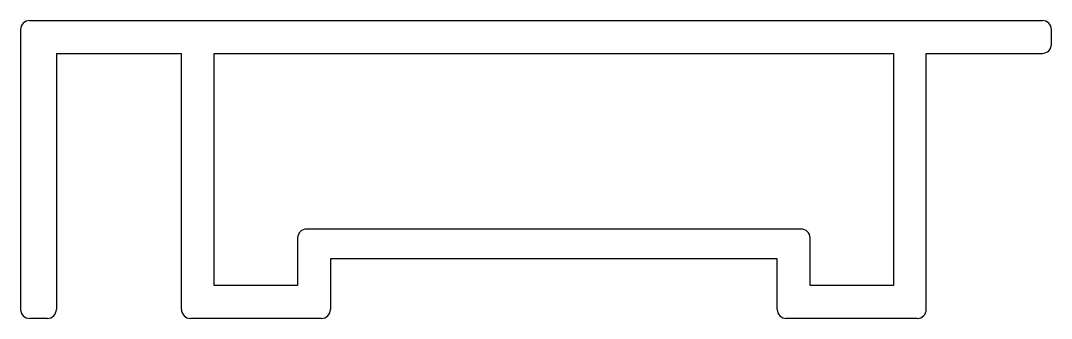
# Model space of a CAD drawing. Extents: x 3144.2 to 3178.8, y 1603.8 to 1613.8.
import ezdxf

# ---------------------------------------------------------------- set-up
doc = ezdxf.new("R2010")
doc.units = 0
doc.layers.get('0').update_dxf_attribs({"linetype": 'CONTINUOUS'})

msp = doc.modelspace()

# ---------------------------------------------------------------- linework, layer by layer
for p, q in [((3144.478, 1613.784), (3178.478, 1613.784)), ((3144.178, 1613.484), (3144.178, 1604.084)), ((3178.778, 1612.984), (3178.778, 1613.484)), ((3145.378, 1612.684), (3145.378, 1604.084)), ((3145.378, 1612.684), (3149.578, 1612.684)), ((3149.578, 1604.084), (3149.578, 1612.684)), ((3150.678, 1604.884), (3150.678, 1612.684)), ((3150.678, 1612.684), (3173.478, 1612.684)), ((3173.478, 1612.684), (3173.478, 1604.884)), ((3174.578, 1604.084), (3174.578, 1612.684)), ((3174.578, 1612.684), (3178.478, 1612.684)), ((3153.478, 1606.484), (3153.478, 1604.884)), ((3170.378, 1606.784), (3153.778, 1606.784)), ((3170.678, 1604.884), (3170.678, 1606.484)), ((3154.578, 1605.784), (3154.578, 1604.084)), ((3169.578, 1605.784), (3154.578, 1605.784)), ((3169.578, 1604.084), (3169.578, 1605.784)), ((3153.478, 1604.884), (3150.678, 1604.884)), ((3173.478, 1604.884), (3170.678, 1604.884)), ((3145.078, 1603.784), (3144.478, 1603.784)), ((3154.278, 1603.784), (3149.878, 1603.784)), ((3174.278, 1603.784), (3169.878, 1603.784))]:
    msp.add_line(p, q)
for centre, start, end in [((3144.478, 1613.484), 90, 180), ((3178.478, 1613.484), 0, 90), ((3178.478, 1612.984), 270, 0), ((3153.778, 1606.484), 90, 180), ((3170.378, 1606.484), 0, 90), ((3144.478, 1604.084), 180, 270), ((3145.078, 1604.084), 270, 0), ((3149.878, 1604.084), 180, 270), ((3154.278, 1604.084), 270, 0), ((3169.878, 1604.084), 180, 270), ((3174.278, 1604.084), 270, 360)]:
    msp.add_arc(centre, 0.3, start, end)

doc.saveas('drawing.dxf')
